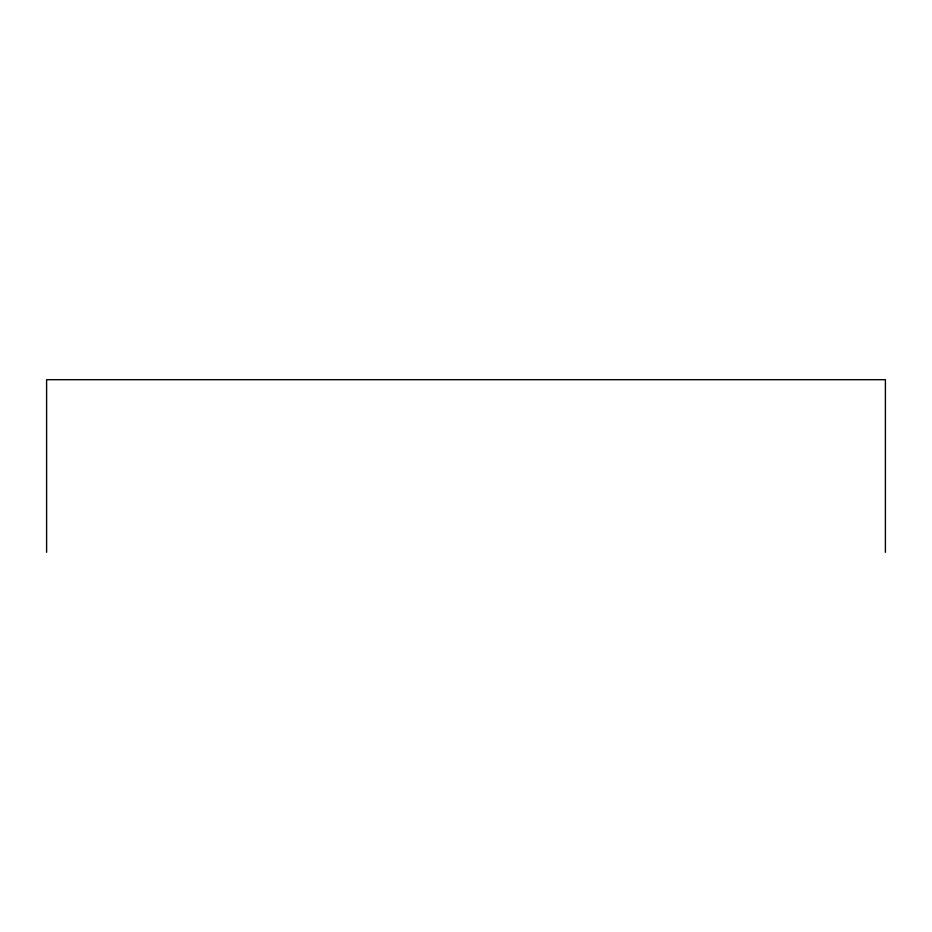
<?xml version="1.0" encoding="UTF-8"?>
<svg xmlns="http://www.w3.org/2000/svg" width="932" height="932" viewBox="0 0 932 932"><rect width="100%" height="100%" fill="white"/><g stroke="black" fill="none" stroke-linecap="round" stroke-linejoin="round"><path stroke-width="1.4" d="M885.4 552.315L885.4 379.685L46.6 379.685L46.6 552.315"/></g></svg>
